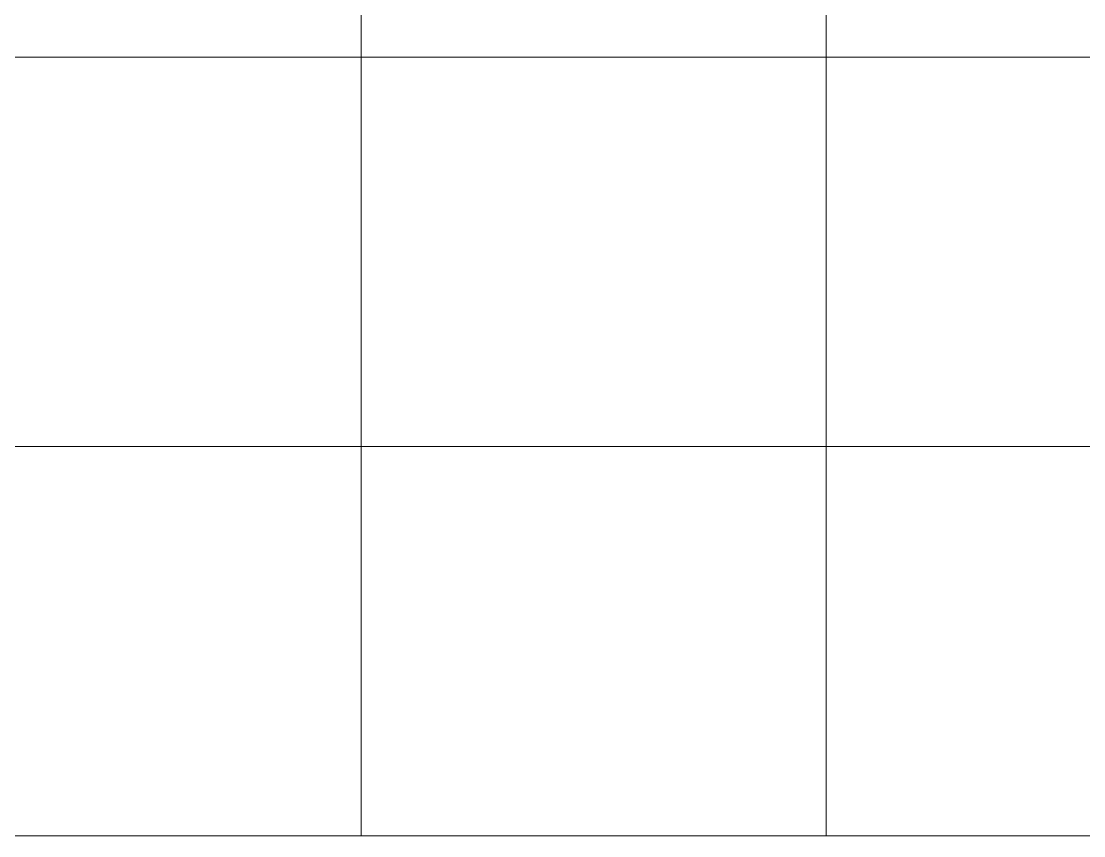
# Model space of a CAD drawing. Header units: millimetres. Extents: x -14320 to 437400, y -59080 to 73710.
# Drawn here: x 22523 to 28076, y 0 to 4256 of the extents above; entities that cross this region are included whole.
import ezdxf

# ---------------------------------------------------------------- set-up
doc = ezdxf.new("R2010")
doc.units = ezdxf.units.MM
doc.header["$LTSCALE"] = 10
doc.header["$MEASUREMENT"] = 0
doc.layers.add('S-DETL-GRID', color=62, linetype='Continuous', lineweight=9, plot=False)

msp = doc.modelspace()

# ---------------------------------------------------------------- linework, layer by layer
at = {"layer": 'S-DETL-GRID'}
for p, q in [((24300, 10170), (24300, 0)), ((26730, 10170), (26730, 0)), ((29160, 4068), (14580, 4068)), ((29160, 2034), (14580, 2034))]:
    msp.add_line(p, q, dxfattribs=at)
msp.add_lwpolyline([(14580, 10170), (29160, 10170), (29160, 0), (14580, 0)], close=True, dxfattribs=at)

doc.saveas('drawing.dxf')
